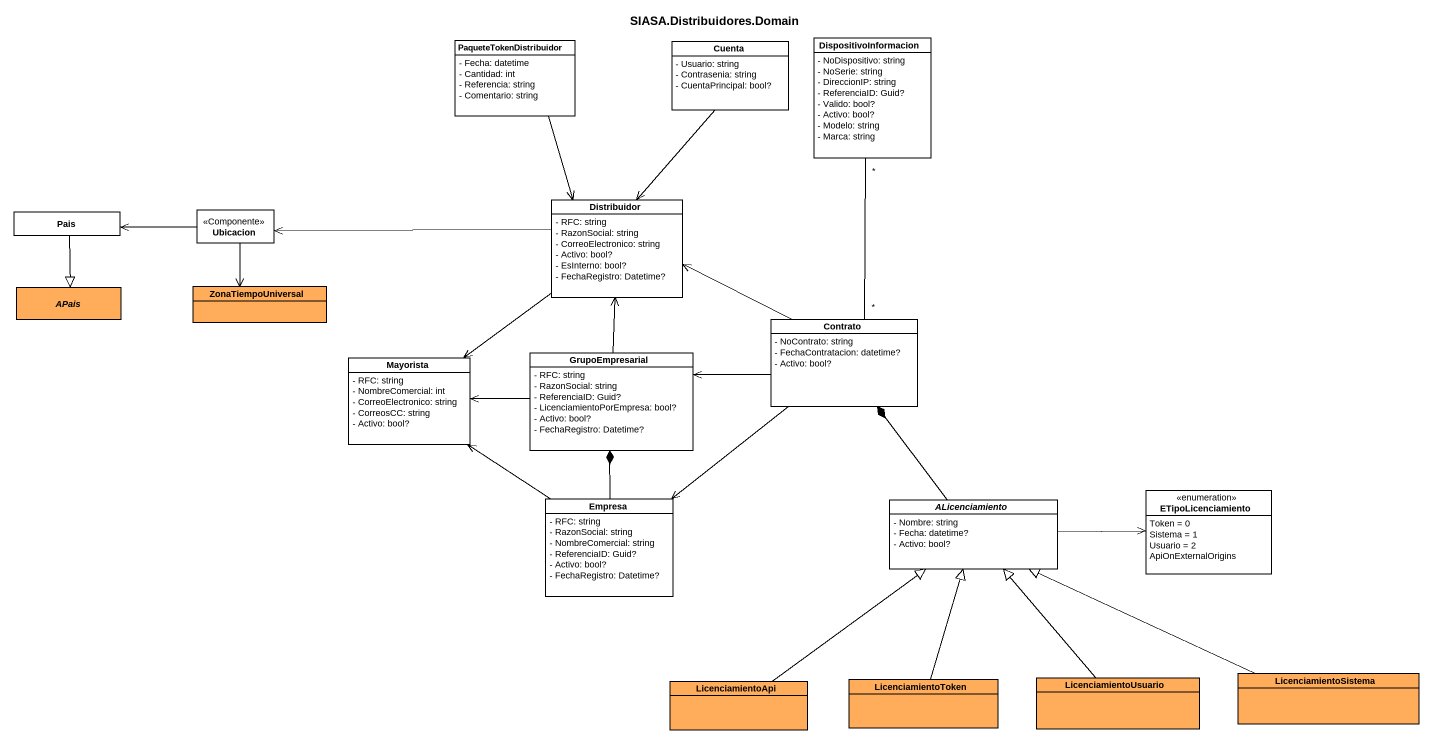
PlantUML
@startuml
title SIASA.Distribuidores.Domain
hide circle
hide empty members
skinparam classAttributeIconSize 0
class PaqueteTokenDistribuidor {
  - Fecha: datetime
  - Cantidad: int
  - Referencia: string
  - Comentario: string
}
class Cuenta {
  - Usuario: string
  - Contrasenia: string
  - CuentaPrincipal: bool?
}
class DispositivoInformacion {
  - NoDispositivo: string
  - NoSerie: string
  - DireccionIP: string
  - ReferenciaID: Guid?
  - Valido: bool?
  - Activo: bool?
  - Modelo: string
  - Marca: string
}
class Distribuidor {
  - RFC: string
  - RazonSocial: string
  - CorreoElectronico: string
  - Activo: bool?
  - EsInterno: bool?
  - FechaRegistro: Datetime?
}
class Pais
class Ubicacion <<Componente>>
abstract class APais #FFAD5B
class ZonaTiempoUniversal #FFAD5B
class Contrato {
  - NoContrato: string
  - FechaContratacion: datetime?
  - Activo: bool?
}
class Mayorista {
  - RFC: string
  - NombreComercial: int
  - CorreoElectronico: string
  - CorreosCC: string
  - Activo: bool?
}
class GrupoEmpresarial {
  - RFC: string
  - RazonSocial: string
  - ReferenciaID: Guid?
  - LicenciamientoPorEmpresa: bool?
  - Activo: bool?
  - FechaRegistro: Datetime?
}
class Empresa {
  - RFC: string
  - RazonSocial: string
  - NombreComercial: string
  - ReferenciaID: Guid?
  - Activo: bool?
  - FechaRegistro: Datetime?
}
abstract class ALicenciamiento {
  - Nombre: string
  - Fecha: datetime?
  - Activo: bool?
}
enum ETipoLicenciamiento {
  Token = 0
  Sistema = 1
  Usuario = 2
  ApiOnExternalOrigins
}
class LicenciamientoApi #FFAD5B
class LicenciamientoToken #FFAD5B
class LicenciamientoUsuario #FFAD5B
class LicenciamientoSistema #FFAD5B
PaqueteTokenDistribuidor --> Distribuidor
Cuenta --> Distribuidor
Distribuidor -left-> Ubicacion
Distribuidor --> Mayorista
Pais --|> APais
Ubicacion -left-> Pais
Ubicacion --> ZonaTiempoUniversal
Contrato "*" -up- "*" DispositivoInformacion
Contrato -left-> Distribuidor
Contrato -left-> GrupoEmpresarial
Contrato --> Empresa
GrupoEmpresarial -up-> Distribuidor
GrupoEmpresarial -left-> Mayorista
Empresa -up-> Mayorista
Empresa -up-* GrupoEmpresarial
ALicenciamiento -up-* Contrato
ALicenciamiento -right-> ETipoLicenciamiento
LicenciamientoApi -up-|> ALicenciamiento
LicenciamientoToken -up-|> ALicenciamiento
LicenciamientoUsuario -up-|> ALicenciamiento
LicenciamientoSistema -left-|> ALicenciamiento
@enduml
